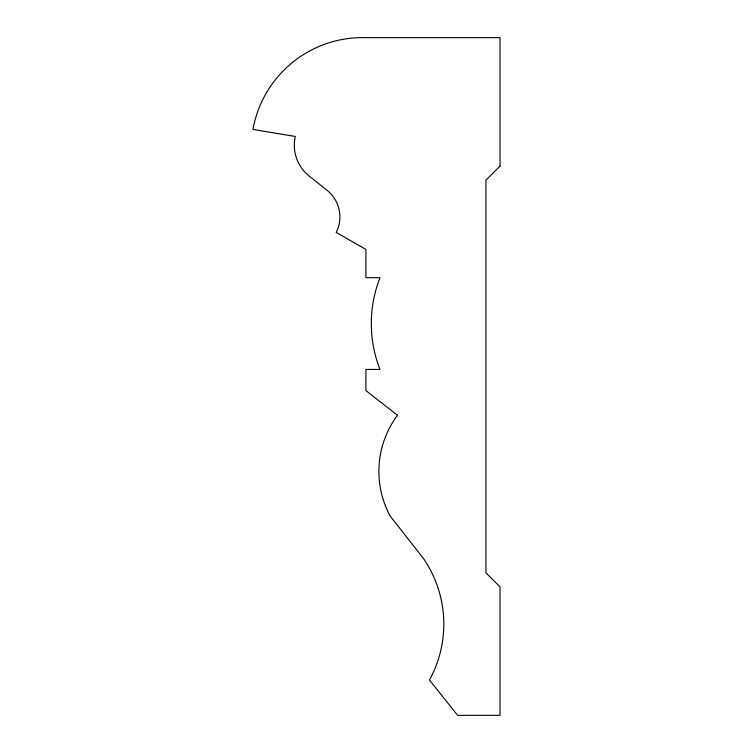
<?xml version="1.0" encoding="UTF-8"?>
<svg xmlns="http://www.w3.org/2000/svg" width="753" height="753" viewBox="0 0 753 753"><rect width="100%" height="100%" fill="white"/><g stroke="black" fill="none" stroke-linecap="round" stroke-linejoin="round"><path stroke-width="1.13" d="M500.039 166.074L485.92 180.193L485.92 572.807L500.039 586.926L500.039 715.35L457.683 715.35L429.445 680.053A116.009 116.009 0 0 0 423.402 558.415L390.148 516.04A94.003 94.003 0 0 1 397.509 415.251L365.911 390.619L365.911 369.441L380.03 369.441A125.017 125.017 0 0 1 380.03 277.669L365.911 277.669L365.911 249.431L336.214 232.451A34.073 34.073 0 0 0 327.329 190.537L309.078 175.957A39.269 39.269 0 0 1 295.317 136.481L252.961 129.422A111.331 111.331 0 0 1 365.911 37.65L500.039 37.65L500.039 166.074"/></g></svg>
